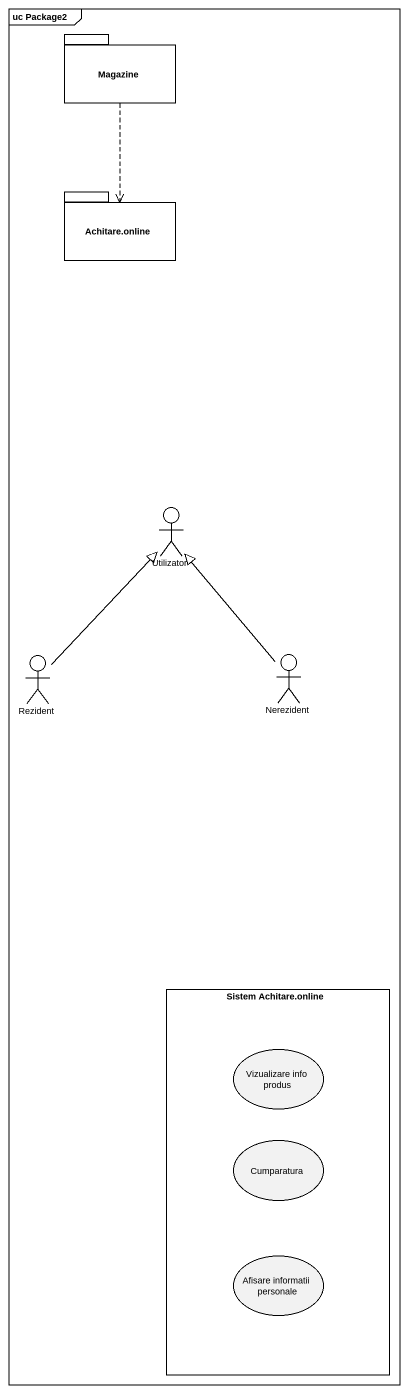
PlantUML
@startuml
mainframe uc Package2
package Magazine {
}
package "Achitare.online" as Achitare_online {
}
actor Utilizator
actor Rezident
actor Nerezident
rectangle "Sistem Achitare.online" as Sistem_Achitare_online {
  usecase "Vizualizare info produs" as Vizualizare_info_produs
  usecase Cumparatura
  usecase "Afisare informatii personale" as Afisare_informatii_personale
}
Magazine ..> Achitare_online
Rezident -up-|> Utilizator
Nerezident -up-|> Utilizator
@enduml
